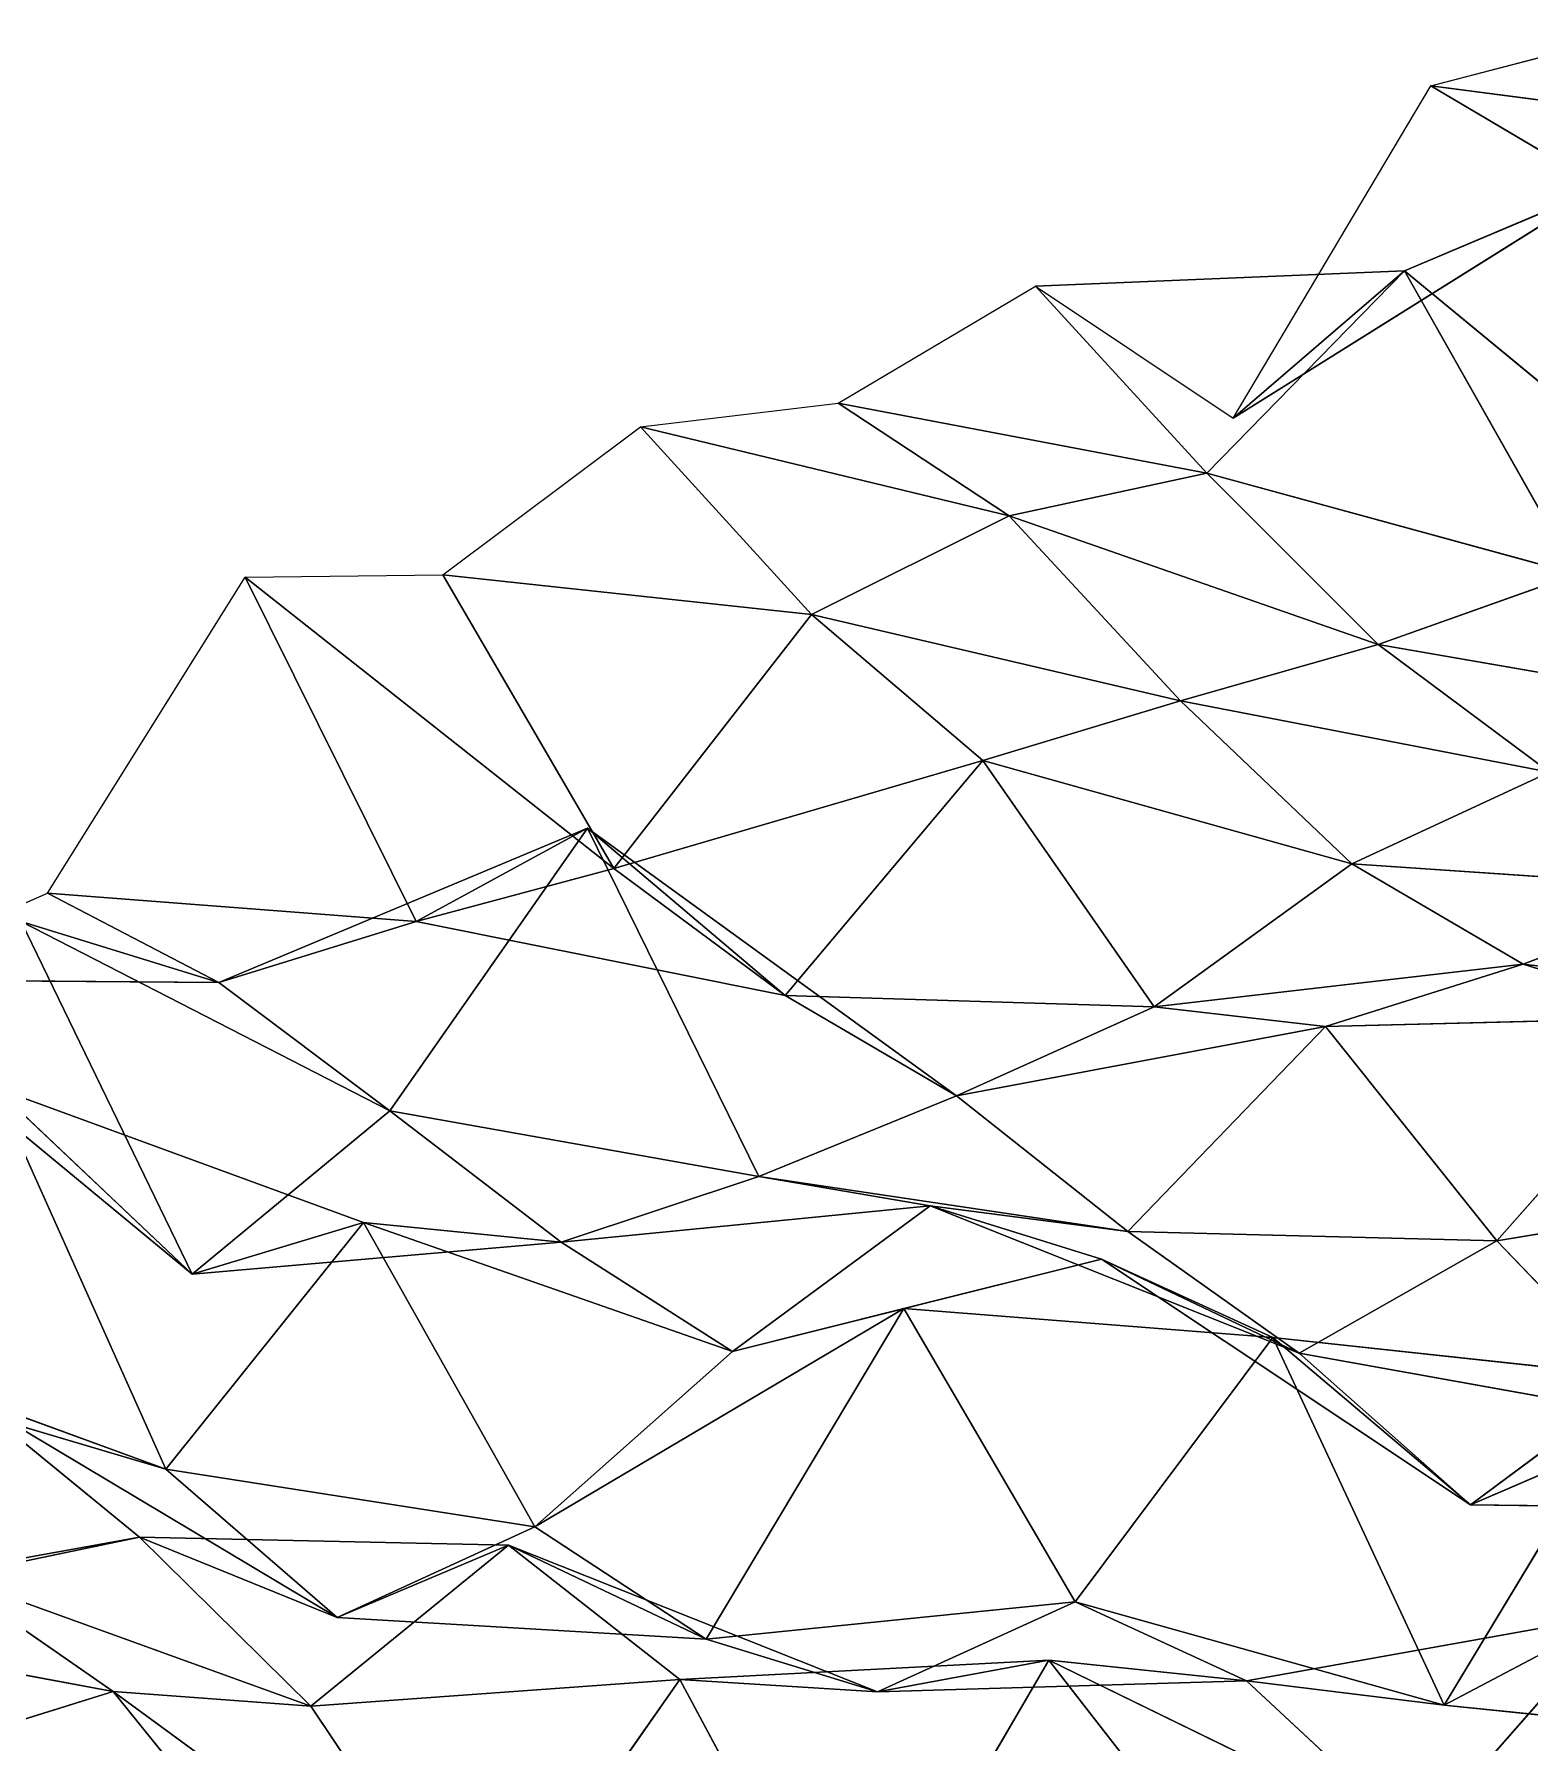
# Model space of a CAD drawing. Header units: metres. Extents: x -3703 to 431, y -1555 to 134.
# Drawn here: x -3113.5 to -3012, y -1324.7 to -1208.7 of the extents above; entities that cross this region are included whole.
import ezdxf

# ---------------------------------------------------------------- set-up
doc = ezdxf.new("R2010")
doc.units = ezdxf.units.M

msp = doc.modelspace()

# ---------------------------------------------------------------- linework, layer by layer
for p, q in [((-3018.6921, -1212.2109, -6373.6763), (-3005.2756, -1208.6997, -6346.966)), ((-3032.1084, -1234.7639, -6396.1284), (-3018.6921, -1212.2109, -6373.6763)), ((-2993.6482, -1215.488, -6385.7744), (-3018.6921, -1212.2109, -6373.6763)), ((-3018.6921, -1212.2109, -6373.6763), (-3007.0645, -1219.0966, -6412.463)), ((-3007.0645, -1219.0966, -6412.463), (-3018.6921, -1212.2109, -6373.6763)), ((-3018.6921, -1212.2109, -6373.6763), (-2993.6482, -1215.488, -6385.7744)), ((-3007.0645, -1219.0966, -6412.463), (-3032.1084, -1234.7639, -6396.1284)), ((-3032.1084, -1234.7639, -6396.1284), (-3007.0645, -1219.0966, -6412.463)), ((-3007.0645, -1219.0966, -6412.463), (-3020.481, -1224.7805, -6438.6875)), ((-3020.481, -1224.7805, -6438.6875), (-3007.0645, -1219.0966, -6412.463)), ((-3020.481, -1224.7805, -6438.6875), (-3045.525, -1225.8035, -6425.6274)), ((-3045.525, -1225.8035, -6425.6274), (-3020.481, -1224.7805, -6438.6875)), ((-3020.481, -1224.7805, -6438.6875), (-3033.8972, -1238.5046, -6463.1143)), ((-3033.8972, -1238.5046, -6463.1143), (-3020.481, -1224.7805, -6438.6875)), ((-3032.1084, -1234.7639, -6396.1284), (-3020.481, -1224.7805, -6438.6875)), ((-3020.481, -1224.7805, -6438.6875), (-3032.1084, -1234.7639, -6396.1284)), ((-2995.437, -1245.4406, -6446.899), (-3020.481, -1224.7805, -6438.6875)), ((-3020.481, -1224.7805, -6438.6875), (-3008.8533, -1245.3627, -6474.412)), ((-3008.8533, -1245.3627, -6474.412), (-3020.481, -1224.7805, -6438.6875)), ((-3020.481, -1224.7805, -6438.6875), (-2995.437, -1245.4406, -6446.899)), ((-3058.9412, -1233.7532, -6451.3457), (-3045.525, -1225.8035, -6425.6274)), ((-3045.525, -1225.8035, -6425.6274), (-3032.1084, -1234.7639, -6396.1284)), ((-3045.525, -1225.8035, -6425.6274), (-3033.8972, -1238.5046, -6463.1143)), ((-3033.8972, -1238.5046, -6463.1143), (-3045.525, -1225.8035, -6425.6274)), ((-3072.3577, -1235.3699, -6478.4795), (-3058.9412, -1233.7532, -6451.3457)), ((-3033.8972, -1238.5046, -6463.1143), (-3058.9412, -1233.7532, -6451.3457)), ((-3058.9412, -1233.7532, -6451.3457), (-3047.3137, -1241.3956, -6489.9634)), ((-3047.3137, -1241.3956, -6489.9634), (-3058.9412, -1233.7532, -6451.3457)), ((-3058.9412, -1233.7532, -6451.3457), (-3033.8972, -1238.5046, -6463.1143)), ((-3085.7742, -1245.4088, -6503.73), (-3072.3577, -1235.3699, -6478.4795)), ((-3047.3137, -1241.3956, -6489.9634), (-3072.3577, -1235.3699, -6478.4795)), ((-3072.3577, -1235.3699, -6478.4795), (-3060.7302, -1248.0968, -6515.9604)), ((-3060.7302, -1248.0968, -6515.9604), (-3072.3577, -1235.3699, -6478.4795)), ((-3072.3577, -1235.3699, -6478.4795), (-3047.3137, -1241.3956, -6489.9634)), ((-3033.8972, -1238.5046, -6463.1143), (-3047.3137, -1241.3956, -6489.9634)), ((-3047.3137, -1241.3956, -6489.9634), (-3033.8972, -1238.5046, -6463.1143)), ((-3008.8533, -1245.3627, -6474.412), (-3033.8972, -1238.5046, -6463.1143)), ((-3033.8972, -1238.5046, -6463.1143), (-3022.2698, -1250.1425, -6500.839)), ((-3022.2698, -1250.1425, -6500.839), (-3033.8972, -1238.5046, -6463.1143)), ((-3033.8972, -1238.5046, -6463.1143), (-3008.8533, -1245.3627, -6474.412)), ((-3047.3137, -1241.3956, -6489.9634), (-3060.7302, -1248.0968, -6515.9604)), ((-3060.7302, -1248.0968, -6515.9604), (-3047.3137, -1241.3956, -6489.9634)), ((-3022.2698, -1250.1425, -6500.839), (-3047.3137, -1241.3956, -6489.9634)), ((-3047.3137, -1241.3956, -6489.9634), (-3035.6863, -1253.9635, -6527.4795)), ((-3035.6863, -1253.9635, -6527.4795), (-3047.3137, -1241.3956, -6489.9634)), ((-3047.3137, -1241.3956, -6489.9634), (-3022.2698, -1250.1425, -6500.839)), ((-3112.607, -1267.0265, -6553.8867), (-3099.1904, -1245.5677, -6531.19)), ((-3099.1904, -1245.5677, -6531.19), (-3085.7742, -1245.4088, -6503.73)), ((-3074.1465, -1265.3567, -6539.596), (-3099.1904, -1245.5677, -6531.19)), ((-3099.1904, -1245.5677, -6531.19), (-3087.563, -1268.9462, -6566.289)), ((-3087.563, -1268.9462, -6566.289), (-3099.1904, -1245.5677, -6531.19)), ((-3099.1904, -1245.5677, -6531.19), (-3074.1465, -1265.3567, -6539.596)), ((-3060.7302, -1248.0968, -6515.9604), (-3085.7742, -1245.4088, -6503.73)), ((-3085.7742, -1245.4088, -6503.73), (-3074.1465, -1265.3567, -6539.596)), ((-3074.1465, -1265.3567, -6539.596), (-3085.7742, -1245.4088, -6503.73)), ((-3085.7742, -1245.4088, -6503.73), (-3060.7302, -1248.0968, -6515.9604)), ((-3008.8533, -1245.3627, -6474.412), (-3022.2698, -1250.1425, -6500.839)), ((-3022.2698, -1250.1425, -6500.839), (-3008.8533, -1245.3627, -6474.412)), ((-3060.7302, -1248.0968, -6515.9604), (-3074.1465, -1265.3567, -6539.596)), ((-3074.1465, -1265.3567, -6539.596), (-3060.7302, -1248.0968, -6515.9604)), ((-3035.6863, -1253.9635, -6527.4795), (-3060.7302, -1248.0968, -6515.9604)), ((-3060.7302, -1248.0968, -6515.9604), (-3049.1025, -1258.0248, -6554.067)), ((-3049.1025, -1258.0248, -6554.067), (-3060.7302, -1248.0968, -6515.9604)), ((-3060.7302, -1248.0968, -6515.9604), (-3035.6863, -1253.9635, -6527.4795)), ((-3022.2698, -1250.1425, -6500.839), (-3035.6863, -1253.9635, -6527.4795)), ((-3035.6863, -1253.9635, -6527.4795), (-3022.2698, -1250.1425, -6500.839)), ((-2997.2258, -1254.4974, -6512.6963), (-3022.2698, -1250.1425, -6500.839)), ((-3022.2698, -1250.1425, -6500.839), (-3010.6423, -1258.8182, -6539.225)), ((-3010.6423, -1258.8182, -6539.225), (-3022.2698, -1250.1425, -6500.839)), ((-3022.2698, -1250.1425, -6500.839), (-2997.2258, -1254.4974, -6512.6963)), ((-3035.6863, -1253.9635, -6527.4795), (-3049.1025, -1258.0248, -6554.067)), ((-3049.1025, -1258.0248, -6554.067), (-3035.6863, -1253.9635, -6527.4795)), ((-3010.6423, -1258.8182, -6539.225), (-3035.6863, -1253.9635, -6527.4795)), ((-3035.6863, -1253.9635, -6527.4795), (-3024.0586, -1265.0305, -6565.3315)), ((-3024.0586, -1265.0305, -6565.3315), (-3035.6863, -1253.9635, -6527.4795)), ((-3035.6863, -1253.9635, -6527.4795), (-3010.6423, -1258.8182, -6539.225)), ((-3049.1025, -1258.0248, -6554.067), (-3074.1465, -1265.3567, -6539.596)), ((-3074.1465, -1265.3567, -6539.596), (-3049.1025, -1258.0248, -6554.067)), ((-3049.1025, -1258.0248, -6554.067), (-3062.519, -1273.9746, -6577.9956)), ((-3062.519, -1273.9746, -6577.9956), (-3049.1025, -1258.0248, -6554.067)), ((-3024.0586, -1265.0305, -6565.3315), (-3049.1025, -1258.0248, -6554.067)), ((-3049.1025, -1258.0248, -6554.067), (-3037.475, -1274.7404, -6590.656)), ((-3037.475, -1274.7404, -6590.656), (-3049.1025, -1258.0248, -6554.067)), ((-3049.1025, -1258.0248, -6554.067), (-3024.0586, -1265.0305, -6565.3315)), ((-3010.6423, -1258.8182, -6539.225), (-3024.0586, -1265.0305, -6565.3315)), ((-3024.0586, -1265.0305, -6565.3315), (-3010.6423, -1258.8182, -6539.225)), ((-3075.9353, -1262.6141, -6608.0317), (-3100.9792, -1273.0896, -6592.8584)), ((-3100.9792, -1273.0896, -6592.8584), (-3075.9353, -1262.6141, -6608.0317)), ((-3075.9353, -1262.6141, -6608.0317), (-3089.3518, -1281.8087, -6631.2354)), ((-3089.3518, -1281.8087, -6631.2354), (-3075.9353, -1262.6141, -6608.0317)), ((-3087.563, -1268.9462, -6566.289), (-3075.9353, -1262.6141, -6608.0317)), ((-3075.9353, -1262.6141, -6608.0317), (-3087.563, -1268.9462, -6566.289)), ((-3062.519, -1273.9746, -6577.9956), (-3075.9353, -1262.6141, -6608.0317)), ((-3050.8914, -1280.7961, -6616.7974), (-3075.9353, -1262.6141, -6608.0317)), ((-3075.9353, -1262.6141, -6608.0317), (-3062.519, -1273.9746, -6577.9956)), ((-3075.9353, -1262.6141, -6608.0317), (-3064.3079, -1286.2651, -6643.07)), ((-3064.3079, -1286.2651, -6643.07), (-3075.9353, -1262.6141, -6608.0317)), ((-3075.9353, -1262.6141, -6608.0317), (-3050.8914, -1280.7961, -6616.7974)), ((-3074.1465, -1265.3567, -6539.596), (-3087.563, -1268.9462, -6566.289)), ((-3087.563, -1268.9462, -6566.289), (-3074.1465, -1265.3567, -6539.596)), ((-3074.1465, -1265.3567, -6539.596), (-3062.519, -1273.9746, -6577.9956)), ((-3062.519, -1273.9746, -6577.9956), (-3074.1465, -1265.3567, -6539.596)), ((-3024.0586, -1265.0305, -6565.3315), (-3037.475, -1274.7404, -6590.656)), ((-3037.475, -1274.7404, -6590.656), (-3024.0586, -1265.0305, -6565.3315)), ((-2999.0146, -1266.7389, -6577.781), (-3024.0586, -1265.0305, -6565.3315)), ((-3024.0586, -1265.0305, -6565.3315), (-3012.4312, -1271.8569, -6604.132)), ((-3012.4312, -1271.8569, -6604.132), (-3024.0586, -1265.0305, -6565.3315)), ((-3024.0586, -1265.0305, -6565.3315), (-2999.0146, -1266.7389, -6577.781)), ((-2999.0146, -1266.7389, -6577.781), (-3012.4312, -1271.8569, -6604.132)), ((-3012.4312, -1271.8569, -6604.132), (-2999.0146, -1266.7389, -6577.781)), ((-3126.0232, -1272.8989, -6580.07), (-3112.607, -1267.0265, -6553.8867)), ((-3087.563, -1268.9462, -6566.289), (-3112.607, -1267.0265, -6553.8867)), ((-3112.607, -1267.0265, -6553.8867), (-3100.9792, -1273.0896, -6592.8584)), ((-3100.9792, -1273.0896, -6592.8584), (-3112.607, -1267.0265, -6553.8867)), ((-3112.607, -1267.0265, -6553.8867), (-3087.563, -1268.9462, -6566.289)), ((-3100.9792, -1273.0896, -6592.8584), (-3114.3958, -1268.9453, -6621.2803)), ((-3089.3518, -1281.8087, -6631.2354), (-3114.3958, -1268.9453, -6621.2803)), ((-3114.3958, -1268.9453, -6621.2803), (-3100.9792, -1273.0896, -6592.8584)), ((-3114.3958, -1268.9453, -6621.2803), (-3102.7683, -1292.9078, -6656.2485)), ((-3102.7683, -1292.9078, -6656.2485), (-3114.3958, -1268.9453, -6621.2803)), ((-3114.3958, -1268.9453, -6621.2803), (-3089.3518, -1281.8087, -6631.2354)), ((-3087.563, -1268.9462, -6566.289), (-3100.9792, -1273.0896, -6592.8584)), ((-3100.9792, -1273.0896, -6592.8584), (-3087.563, -1268.9462, -6566.289)), ((-3062.519, -1273.9746, -6577.9956), (-3087.563, -1268.9462, -6566.289)), ((-3087.563, -1268.9462, -6566.289), (-3062.519, -1273.9746, -6577.9956)), ((-3102.7683, -1292.9078, -6656.2485), (-3127.8123, -1272.2192, -6648.0435)), ((-3127.8123, -1272.2192, -6648.0435), (-3102.7683, -1292.9078, -6656.2485)), ((-3012.4312, -1271.8569, -6604.132), (-3037.475, -1274.7404, -6590.656)), ((-3037.475, -1274.7404, -6590.656), (-3012.4312, -1271.8569, -6604.132)), ((-3012.4312, -1271.8569, -6604.132), (-3025.8474, -1276.0825, -6630.6826)), ((-3025.8474, -1276.0825, -6630.6826), (-3012.4312, -1271.8569, -6604.132)), ((-2987.3872, -1274.8237, -6616.2993), (-3012.4312, -1271.8569, -6604.132)), ((-3012.4312, -1271.8569, -6604.132), (-3000.8035, -1275.4424, -6643.6567)), ((-3000.8035, -1275.4424, -6643.6567), (-3012.4312, -1271.8569, -6604.132)), ((-3012.4312, -1271.8569, -6604.132), (-2987.3872, -1274.8237, -6616.2993)), ((-3100.9792, -1273.0896, -6592.8584), (-3126.0232, -1272.8989, -6580.07)), ((-3126.0232, -1272.8989, -6580.07), (-3100.9792, -1273.0896, -6592.8584)), ((-3100.9792, -1273.0896, -6592.8584), (-3089.3518, -1281.8087, -6631.2354)), ((-3089.3518, -1281.8087, -6631.2354), (-3100.9792, -1273.0896, -6592.8584)), ((-3037.475, -1274.7404, -6590.656), (-3062.519, -1273.9746, -6577.9956)), ((-3062.519, -1273.9746, -6577.9956), (-3050.8914, -1280.7961, -6616.7974)), ((-3050.8914, -1280.7961, -6616.7974), (-3062.519, -1273.9746, -6577.9956)), ((-3062.519, -1273.9746, -6577.9956), (-3037.475, -1274.7404, -6590.656)), ((-3037.475, -1274.7404, -6590.656), (-3050.8914, -1280.7961, -6616.7974)), ((-3050.8914, -1280.7961, -6616.7974), (-3037.475, -1274.7404, -6590.656)), ((-3037.475, -1274.7404, -6590.656), (-3025.8474, -1276.0825, -6630.6826)), ((-3025.8474, -1276.0825, -6630.6826), (-3037.475, -1274.7404, -6590.656)), ((-3025.8474, -1276.0825, -6630.6826), (-3050.8914, -1280.7961, -6616.7974)), ((-3050.8914, -1280.7961, -6616.7974), (-3025.8474, -1276.0825, -6630.6826)), ((-3025.8474, -1276.0825, -6630.6826), (-3039.264, -1289.9913, -6655.068)), ((-3039.264, -1289.9913, -6655.068), (-3025.8474, -1276.0825, -6630.6826)), ((-3000.8035, -1275.4424, -6643.6567), (-3025.8474, -1276.0825, -6630.6826)), ((-3025.8474, -1276.0825, -6630.6826), (-3000.8035, -1275.4424, -6643.6567)), ((-3025.8474, -1276.0825, -6630.6826), (-3014.22, -1290.6254, -6667.7573)), ((-3014.22, -1290.6254, -6667.7573), (-3025.8474, -1276.0825, -6630.6826)), ((-3000.8035, -1275.4424, -6643.6567), (-3014.22, -1290.6254, -6667.7573)), ((-3014.22, -1290.6254, -6667.7573), (-3000.8035, -1275.4424, -6643.6567)), ((-3102.7683, -1292.9078, -6656.2485), (-3116.1846, -1280.2167, -6686.582)), ((-3091.1406, -1289.3804, -6697.364), (-3116.1846, -1280.2167, -6686.582)), ((-3116.1846, -1280.2167, -6686.582), (-3102.7683, -1292.9078, -6656.2485)), ((-3116.1846, -1280.2167, -6686.582), (-3104.5571, -1306.1467, -6721.111)), ((-3104.5571, -1306.1467, -6721.111), (-3116.1846, -1280.2167, -6686.582)), ((-3116.1846, -1280.2167, -6686.582), (-3091.1406, -1289.3804, -6697.364)), ((-3050.8914, -1280.7961, -6616.7974), (-3064.3079, -1286.2651, -6643.07)), ((-3064.3079, -1286.2651, -6643.07), (-3050.8914, -1280.7961, -6616.7974)), ((-3050.8914, -1280.7961, -6616.7974), (-3039.264, -1289.9913, -6655.068)), ((-3039.264, -1289.9913, -6655.068), (-3050.8914, -1280.7961, -6616.7974)), ((-3089.3518, -1281.8087, -6631.2354), (-3102.7683, -1292.9078, -6656.2485)), ((-3102.7683, -1292.9078, -6656.2485), (-3089.3518, -1281.8087, -6631.2354)), ((-3064.3079, -1286.2651, -6643.07), (-3089.3518, -1281.8087, -6631.2354)), ((-3089.3518, -1281.8087, -6631.2354), (-3077.7244, -1290.7239, -6669.5684)), ((-3077.7244, -1290.7239, -6669.5684), (-3089.3518, -1281.8087, -6631.2354)), ((-3089.3518, -1281.8087, -6631.2354), (-3064.3079, -1286.2651, -6643.07)), ((-3064.3079, -1286.2651, -6643.07), (-3077.7244, -1290.7239, -6669.5684)), ((-3077.7244, -1290.7239, -6669.5684), (-3064.3079, -1286.2651, -6643.07)), ((-3039.264, -1289.9913, -6655.068), (-3064.3079, -1286.2651, -6643.07)), ((-3064.3079, -1286.2651, -6643.07), (-3052.6804, -1288.2562, -6682.951)), ((-3052.6804, -1288.2562, -6682.951), (-3064.3079, -1286.2651, -6643.07)), ((-3064.3079, -1286.2651, -6643.07), (-3039.264, -1289.9913, -6655.068)), ((-2989.176, -1286.5065, -6681.51), (-3014.22, -1290.6254, -6667.7573)), ((-3014.22, -1290.6254, -6667.7573), (-2989.176, -1286.5065, -6681.51)), ((-3052.6804, -1288.2562, -6682.951), (-3077.7244, -1290.7239, -6669.5684)), ((-3077.7244, -1290.7239, -6669.5684), (-3052.6804, -1288.2562, -6682.951)), ((-3052.6804, -1288.2562, -6682.951), (-3066.0967, -1298.1511, -6708.234)), ((-3066.0967, -1298.1511, -6708.234), (-3052.6804, -1288.2562, -6682.951)), ((-3039.264, -1289.9913, -6655.068), (-3052.6804, -1288.2562, -6682.951)), ((-3027.6365, -1298.2523, -6693.5474), (-3052.6804, -1288.2562, -6682.951)), ((-3052.6804, -1288.2562, -6682.951), (-3039.264, -1289.9913, -6655.068)), ((-3052.6804, -1288.2562, -6682.951), (-3041.0527, -1291.8774, -6722.4683)), ((-3041.0527, -1291.8774, -6722.4683), (-3052.6804, -1288.2562, -6682.951)), ((-3052.6804, -1288.2562, -6682.951), (-3027.6365, -1298.2523, -6693.5474)), ((-3091.1406, -1289.3804, -6697.364), (-3104.5571, -1306.1467, -6721.111)), ((-3104.5571, -1306.1467, -6721.111), (-3091.1406, -1289.3804, -6697.364)), ((-3102.7683, -1292.9078, -6656.2485), (-3091.1406, -1289.3804, -6697.364)), ((-3091.1406, -1289.3804, -6697.364), (-3102.7683, -1292.9078, -6656.2485)), ((-3077.7244, -1290.7239, -6669.5684), (-3091.1406, -1289.3804, -6697.364)), ((-3066.0967, -1298.1511, -6708.234), (-3091.1406, -1289.3804, -6697.364)), ((-3091.1406, -1289.3804, -6697.364), (-3077.7244, -1290.7239, -6669.5684)), ((-3091.1406, -1289.3804, -6697.364), (-3079.5132, -1310.0538, -6733.0684)), ((-3079.5132, -1310.0538, -6733.0684), (-3091.1406, -1289.3804, -6697.364)), ((-3091.1406, -1289.3804, -6697.364), (-3066.0967, -1298.1511, -6708.234)), ((-3014.22, -1290.6254, -6667.7573), (-3039.264, -1289.9913, -6655.068)), ((-3039.264, -1289.9913, -6655.068), (-3027.6365, -1298.2523, -6693.5474)), ((-3027.6365, -1298.2523, -6693.5474), (-3039.264, -1289.9913, -6655.068)), ((-3039.264, -1289.9913, -6655.068), (-3014.22, -1290.6254, -6667.7573)), ((-3077.7244, -1290.7239, -6669.5684), (-3102.7683, -1292.9078, -6656.2485)), ((-3102.7683, -1292.9078, -6656.2485), (-3077.7244, -1290.7239, -6669.5684)), ((-3077.7244, -1290.7239, -6669.5684), (-3066.0967, -1298.1511, -6708.234)), ((-3066.0967, -1298.1511, -6708.234), (-3077.7244, -1290.7239, -6669.5684)), ((-3014.22, -1290.6254, -6667.7573), (-3027.6365, -1298.2523, -6693.5474)), ((-3027.6365, -1298.2523, -6693.5474), (-3014.22, -1290.6254, -6667.7573)), ((-3014.22, -1290.6254, -6667.7573), (-3002.5925, -1302.7717, -6705.3677)), ((-3002.5925, -1302.7717, -6705.3677), (-3014.22, -1290.6254, -6667.7573)), ((-3041.0527, -1291.8774, -6722.4683), (-3066.0967, -1298.1511, -6708.234)), ((-3066.0967, -1298.1511, -6708.234), (-3041.0527, -1291.8774, -6722.4683)), ((-3041.0527, -1291.8774, -6722.4683), (-3054.4692, -1295.2361, -6749.213)), ((-3054.4692, -1295.2361, -6749.213), (-3041.0527, -1291.8774, -6722.4683)), ((-3027.6365, -1298.2523, -6693.5474), (-3041.0527, -1291.8774, -6722.4683)), ((-3016.0088, -1308.5688, -6731.567), (-3041.0527, -1291.8774, -6722.4683)), ((-3041.0527, -1291.8774, -6722.4683), (-3027.6365, -1298.2523, -6693.5474)), ((-3041.0527, -1291.8774, -6722.4683), (-3029.4253, -1297.1941, -6761.6064)), ((-3029.4253, -1297.1941, -6761.6064), (-3041.0527, -1291.8774, -6722.4683)), ((-3041.0527, -1291.8774, -6722.4683), (-3016.0088, -1308.5688, -6731.567)), ((-3054.4692, -1295.2361, -6749.213), (-3079.5132, -1310.0538, -6733.0684)), ((-3079.5132, -1310.0538, -6733.0684), (-3054.4692, -1295.2361, -6749.213)), ((-3054.4692, -1295.2361, -6749.213), (-3067.8855, -1317.679, -6771.69)), ((-3067.8855, -1317.679, -6771.69), (-3054.4692, -1295.2361, -6749.213)), ((-3066.0967, -1298.1511, -6708.234), (-3054.4692, -1295.2361, -6749.213)), ((-3054.4692, -1295.2361, -6749.213), (-3066.0967, -1298.1511, -6708.234)), ((-3029.4253, -1297.1941, -6761.6064), (-3054.4692, -1295.2361, -6749.213)), ((-3054.4692, -1295.2361, -6749.213), (-3042.8416, -1315.1461, -6785.0874)), ((-3042.8416, -1315.1461, -6785.0874), (-3054.4692, -1295.2361, -6749.213)), ((-3054.4692, -1295.2361, -6749.213), (-3029.4253, -1297.1941, -6761.6064)), ((-3066.0967, -1298.1511, -6708.234), (-3079.5132, -1310.0538, -6733.0684)), ((-3079.5132, -1310.0538, -6733.0684), (-3066.0967, -1298.1511, -6708.234)), ((-3029.4253, -1297.1941, -6761.6064), (-3042.8416, -1315.1461, -6785.0874)), ((-3042.8416, -1315.1461, -6785.0874), (-3029.4253, -1297.1941, -6761.6064)), ((-3016.0088, -1308.5688, -6731.567), (-3029.4253, -1297.1941, -6761.6064)), ((-3004.381, -1299.9126, -6773.8296), (-3029.4253, -1297.1941, -6761.6064)), ((-3029.4253, -1297.1941, -6761.6064), (-3016.0088, -1308.5688, -6731.567)), ((-3029.4253, -1297.1941, -6761.6064), (-3017.7976, -1322.1741, -6796.347)), ((-3017.7976, -1322.1741, -6796.347), (-3029.4253, -1297.1941, -6761.6064)), ((-3029.4253, -1297.1941, -6761.6064), (-3004.381, -1299.9126, -6773.8296)), ((-3002.5925, -1302.7717, -6705.3677), (-3027.6365, -1298.2523, -6693.5474)), ((-3027.6365, -1298.2523, -6693.5474), (-3016.0088, -1308.5688, -6731.567)), ((-3016.0088, -1308.5688, -6731.567), (-3027.6365, -1298.2523, -6693.5474)), ((-3027.6365, -1298.2523, -6693.5474), (-3002.5925, -1302.7717, -6705.3677)), ((-3104.5571, -1306.1467, -6721.111), (-3129.601, -1298.72, -6709.94)), ((-3129.601, -1298.72, -6709.94), (-3104.5571, -1306.1467, -6721.111)), ((-3004.381, -1299.9126, -6773.8296), (-3017.7976, -1322.1741, -6796.347)), ((-3017.7976, -1322.1741, -6796.347), (-3004.381, -1299.9126, -6773.8296)), ((-3016.0088, -1308.5688, -6731.567), (-3004.381, -1299.9126, -6773.8296)), ((-3004.381, -1299.9126, -6773.8296), (-3016.0088, -1308.5688, -6731.567)), ((-3104.5571, -1306.1467, -6721.111), (-3117.9734, -1301.2395, -6749.7036)), ((-3092.9294, -1316.2181, -6759.185), (-3117.9734, -1301.2395, -6749.7036)), ((-3117.9734, -1301.2395, -6749.7036), (-3104.5571, -1306.1467, -6721.111)), ((-3117.9734, -1301.2395, -6749.7036), (-3106.346, -1310.7634, -6787.9004)), ((-3106.346, -1310.7634, -6787.9004), (-3117.9734, -1301.2395, -6749.7036)), ((-3117.9734, -1301.2395, -6749.7036), (-3092.9294, -1316.2181, -6759.185)), ((-3002.5925, -1302.7717, -6705.3677), (-3016.0088, -1308.5688, -6731.567)), ((-3016.0088, -1308.5688, -6731.567), (-3002.5925, -1302.7717, -6705.3677)), ((-3079.5132, -1310.0538, -6733.0684), (-3104.5571, -1306.1467, -6721.111)), ((-3104.5571, -1306.1467, -6721.111), (-3092.9294, -1316.2181, -6759.185)), ((-3092.9294, -1316.2181, -6759.185), (-3104.5571, -1306.1467, -6721.111)), ((-3104.5571, -1306.1467, -6721.111), (-3079.5132, -1310.0538, -6733.0684)), ((-2990.9646, -1308.8557, -6744.334), (-3016.0088, -1308.5688, -6731.567)), ((-3016.0088, -1308.5688, -6731.567), (-2990.9646, -1308.8557, -6744.334)), ((-3106.346, -1310.7634, -6787.9004), (-3131.39, -1315.9922, -6773.9)), ((-3131.39, -1315.9922, -6773.9), (-3106.346, -1310.7634, -6787.9004)), ((-3106.346, -1310.7634, -6787.9004), (-3119.7625, -1313.1776, -6814.856)), ((-3119.7625, -1313.1776, -6814.856), (-3106.346, -1310.7634, -6787.9004)), ((-3092.9294, -1316.2181, -6759.185), (-3106.346, -1310.7634, -6787.9004)), ((-3081.302, -1311.2944, -6800.613), (-3106.346, -1310.7634, -6787.9004)), ((-3106.346, -1310.7634, -6787.9004), (-3092.9294, -1316.2181, -6759.185)), ((-3106.346, -1310.7634, -6787.9004), (-3094.7185, -1322.2354, -6825.6616)), ((-3094.7185, -1322.2354, -6825.6616), (-3106.346, -1310.7634, -6787.9004)), ((-3106.346, -1310.7634, -6787.9004), (-3081.302, -1311.2944, -6800.613)), ((-3079.5132, -1310.0538, -6733.0684), (-3092.9294, -1316.2181, -6759.185)), ((-3092.9294, -1316.2181, -6759.185), (-3079.5132, -1310.0538, -6733.0684)), ((-3079.5132, -1310.0538, -6733.0684), (-3067.8855, -1317.679, -6771.69)), ((-3067.8855, -1317.679, -6771.69), (-3079.5132, -1310.0538, -6733.0684)), ((-3081.302, -1311.2944, -6800.613), (-3094.7185, -1322.2354, -6825.6616)), ((-3094.7185, -1322.2354, -6825.6616), (-3081.302, -1311.2944, -6800.613)), ((-3092.9294, -1316.2181, -6759.185), (-3081.302, -1311.2944, -6800.613)), ((-3081.302, -1311.2944, -6800.613), (-3092.9294, -1316.2181, -6759.185)), ((-3067.8855, -1317.679, -6771.69), (-3081.302, -1311.2944, -6800.613)), ((-3056.258, -1321.2556, -6811.217), (-3081.302, -1311.2944, -6800.613)), ((-3081.302, -1311.2944, -6800.613), (-3067.8855, -1317.679, -6771.69)), ((-3081.302, -1311.2944, -6800.613), (-3069.6746, -1320.4216, -6838.8984)), ((-3069.6746, -1320.4216, -6838.8984), (-3081.302, -1311.2944, -6800.613)), ((-3081.302, -1311.2944, -6800.613), (-3056.258, -1321.2556, -6811.217)), ((-3094.7185, -1322.2354, -6825.6616), (-3119.7625, -1313.1776, -6814.856)), ((-3119.7625, -1313.1776, -6814.856), (-3108.1348, -1321.2295, -6853.3823)), ((-3108.1348, -1321.2295, -6853.3823), (-3119.7625, -1313.1776, -6814.856)), ((-3119.7625, -1313.1776, -6814.856), (-3094.7185, -1322.2354, -6825.6616)), ((-3042.8416, -1315.1461, -6785.0874), (-3067.8855, -1317.679, -6771.69)), ((-3067.8855, -1317.679, -6771.69), (-3042.8416, -1315.1461, -6785.0874)), ((-3042.8416, -1315.1461, -6785.0874), (-3056.258, -1321.2556, -6811.217)), ((-3056.258, -1321.2556, -6811.217), (-3042.8416, -1315.1461, -6785.0874)), ((-3017.7976, -1322.1741, -6796.347), (-3042.8416, -1315.1461, -6785.0874)), ((-3042.8416, -1315.1461, -6785.0874), (-3031.214, -1320.5059, -6824.2153)), ((-3031.214, -1320.5059, -6824.2153), (-3042.8416, -1315.1461, -6785.0874)), ((-3042.8416, -1315.1461, -6785.0874), (-3017.7976, -1322.1741, -6796.347)), ((-3108.1348, -1321.2295, -6853.3823), (-3133.1787, -1316.5931, -6841.588)), ((-3133.1787, -1316.5931, -6841.588), (-3108.1348, -1321.2295, -6853.3823)), ((-3067.8855, -1317.679, -6771.69), (-3092.9294, -1316.2181, -6759.185)), ((-3092.9294, -1316.2181, -6759.185), (-3067.8855, -1317.679, -6771.69)), ((-3006.17, -1316.0248, -6838.049), (-3031.214, -1320.5059, -6824.2153)), ((-3031.214, -1320.5059, -6824.2153), (-3006.17, -1316.0248, -6838.049)), ((-3006.17, -1316.0248, -6838.049), (-3019.5864, -1331.3212, -6862.1235)), ((-3019.5864, -1331.3212, -6862.1235), (-3006.17, -1316.0248, -6838.049)), ((-3017.7976, -1322.1741, -6796.347), (-3006.17, -1316.0248, -6838.049)), ((-3006.17, -1316.0248, -6838.049), (-3017.7976, -1322.1741, -6796.347)), ((-3067.8855, -1317.679, -6771.69), (-3056.258, -1321.2556, -6811.217)), ((-3056.258, -1321.2556, -6811.217), (-3067.8855, -1317.679, -6771.69)), ((-3044.6306, -1319.1177, -6852.021), (-3069.6746, -1320.4216, -6838.8984)), ((-3069.6746, -1320.4216, -6838.8984), (-3044.6306, -1319.1177, -6852.021)), ((-3044.6306, -1319.1177, -6852.021), (-3058.0466, -1342.1315, -6874.371)), ((-3058.0466, -1342.1315, -6874.371), (-3044.6306, -1319.1177, -6852.021)), ((-3056.258, -1321.2556, -6811.217), (-3044.6306, -1319.1177, -6852.021)), ((-3044.6306, -1319.1177, -6852.021), (-3056.258, -1321.2556, -6811.217)), ((-3031.214, -1320.5059, -6824.2153), (-3044.6306, -1319.1177, -6852.021)), ((-3019.5864, -1331.3212, -6862.1235), (-3044.6306, -1319.1177, -6852.021)), ((-3044.6306, -1319.1177, -6852.021), (-3031.214, -1320.5059, -6824.2153)), ((-3044.6306, -1319.1177, -6852.021), (-3033.0027, -1334.0641, -6889.0063)), ((-3033.0027, -1334.0641, -6889.0063), (-3044.6306, -1319.1177, -6852.021)), ((-3044.6306, -1319.1177, -6852.021), (-3019.5864, -1331.3212, -6862.1235)), ((-3108.1348, -1321.2295, -6853.3823), (-3121.5513, -1325.4258, -6879.9395)), ((-3121.5513, -1325.4258, -6879.9395), (-3108.1348, -1321.2295, -6853.3823)), ((-3094.7185, -1322.2354, -6825.6616), (-3108.1348, -1321.2295, -6853.3823)), ((-3083.0908, -1339.58, -6862.1104), (-3108.1348, -1321.2295, -6853.3823)), ((-3108.1348, -1321.2295, -6853.3823), (-3094.7185, -1322.2354, -6825.6616)), ((-3108.1348, -1321.2295, -6853.3823), (-3096.5073, -1335.6449, -6890.4854)), ((-3096.5073, -1335.6449, -6890.4854), (-3108.1348, -1321.2295, -6853.3823)), ((-3108.1348, -1321.2295, -6853.3823), (-3083.0908, -1339.58, -6862.1104)), ((-3069.6746, -1320.4216, -6838.8984), (-3094.7185, -1322.2354, -6825.6616)), ((-3094.7185, -1322.2354, -6825.6616), (-3069.6746, -1320.4216, -6838.8984)), ((-3069.6746, -1320.4216, -6838.8984), (-3083.0908, -1339.58, -6862.1104)), ((-3083.0908, -1339.58, -6862.1104), (-3069.6746, -1320.4216, -6838.8984)), ((-3056.258, -1321.2556, -6811.217), (-3069.6746, -1320.4216, -6838.8984)), ((-3069.6746, -1320.4216, -6838.8984), (-3056.258, -1321.2556, -6811.217)), ((-3069.6746, -1320.4216, -6838.8984), (-3058.0466, -1342.1315, -6874.371)), ((-3058.0466, -1342.1315, -6874.371), (-3069.6746, -1320.4216, -6838.8984)), ((-3031.214, -1320.5059, -6824.2153), (-3056.258, -1321.2556, -6811.217)), ((-3056.258, -1321.2556, -6811.217), (-3031.214, -1320.5059, -6824.2153)), ((-3017.7976, -1322.1741, -6796.347), (-3031.214, -1320.5059, -6824.2153)), ((-3031.214, -1320.5059, -6824.2153), (-3017.7976, -1322.1741, -6796.347)), ((-3031.214, -1320.5059, -6824.2153), (-3019.5864, -1331.3212, -6862.1235)), ((-3019.5864, -1331.3212, -6862.1235), (-3031.214, -1320.5059, -6824.2153)), ((-3094.7185, -1322.2354, -6825.6616), (-3083.0908, -1339.58, -6862.1104)), ((-3083.0908, -1339.58, -6862.1104), (-3094.7185, -1322.2354, -6825.6616)), ((-2992.7534, -1324.7031, -6808.613), (-3017.7976, -1322.1741, -6796.347)), ((-3017.7976, -1322.1741, -6796.347), (-2992.7534, -1324.7031, -6808.613))]:
    msp.add_line(p, q)
for points in [[(-3005.2756, -1208.6997, -6346.966), (-2993.6482, -1215.488, -6385.7744), (-3018.6921, -1212.2109, -6373.6763), (-3018.6921, -1212.2108, -6373.6763)], [(-3018.6921, -1212.2109, -6373.6763), (-3007.0645, -1219.0966, -6412.463), (-3032.1084, -1234.7639, -6396.1284), (-3032.1084, -1234.7638, -6396.1284)], [(-3007.0645, -1219.0966, -6412.463), (-3018.6921, -1212.2109, -6373.6763), (-2993.6482, -1215.488, -6385.7744), (-2993.6482, -1215.4879, -6385.7744)], [(-3020.481, -1224.7805, -6438.6875), (-3032.1084, -1234.7639, -6396.1284), (-3007.0645, -1219.0966, -6412.463), (-3007.0645, -1219.0964, -6412.463)], [(-3007.0645, -1219.0966, -6412.463), (-2995.437, -1245.4406, -6446.899), (-3020.481, -1224.7805, -6438.6875), (-3020.481, -1224.7804, -6438.6875)], [(-3033.8972, -1238.5046, -6463.1143), (-3045.525, -1225.8035, -6425.6274), (-3020.481, -1224.7805, -6438.6875), (-3020.481, -1224.7804, -6438.6875)], [(-3032.1084, -1234.7639, -6396.1284), (-3020.481, -1224.7805, -6438.6875), (-3045.525, -1225.8035, -6425.6274), (-3045.525, -1225.8033, -6425.6274)], [(-3020.481, -1224.7805, -6438.6875), (-3008.8533, -1245.3627, -6474.412), (-3033.8972, -1238.5046, -6463.1143), (-3033.8972, -1238.5045, -6463.1143)], [(-3008.8533, -1245.3627, -6474.412), (-3020.481, -1224.7805, -6438.6875), (-2995.437, -1245.4406, -6446.899), (-2995.437, -1245.4404, -6446.899)], [(-3045.525, -1225.8035, -6425.6274), (-3033.8972, -1238.5046, -6463.1143), (-3058.9412, -1233.7532, -6451.3457), (-3058.9412, -1233.753, -6451.3457)], [(-3058.9412, -1233.7532, -6451.3457), (-3047.3137, -1241.3956, -6489.9634), (-3072.3577, -1235.3699, -6478.4795), (-3072.3577, -1235.3698, -6478.4795)], [(-3047.3137, -1241.3956, -6489.9634), (-3058.9412, -1233.7532, -6451.3457), (-3033.8972, -1238.5046, -6463.1143), (-3033.8972, -1238.5045, -6463.1143)], [(-3072.3577, -1235.3699, -6478.4795), (-3060.7302, -1248.0968, -6515.9604), (-3085.7742, -1245.4088, -6503.73), (-3085.7742, -1245.4087, -6503.73)], [(-3060.7302, -1248.0968, -6515.9604), (-3072.3577, -1235.3699, -6478.4795), (-3047.3137, -1241.3956, -6489.9634), (-3047.3137, -1241.3955, -6489.9634)], [(-3033.8972, -1238.5046, -6463.1143), (-3022.2698, -1250.1425, -6500.839), (-3047.3137, -1241.3956, -6489.9634), (-3047.3137, -1241.3955, -6489.9634)], [(-3022.2698, -1250.1425, -6500.839), (-3033.8972, -1238.5046, -6463.1143), (-3008.8533, -1245.3627, -6474.412), (-3008.8533, -1245.3625, -6474.412)], [(-3047.3137, -1241.3956, -6489.9634), (-3035.6863, -1253.9635, -6527.4795), (-3060.7302, -1248.0968, -6515.9604), (-3060.7302, -1248.0967, -6515.9604)], [(-3035.6863, -1253.9635, -6527.4795), (-3047.3137, -1241.3956, -6489.9634), (-3022.2698, -1250.1425, -6500.839), (-3022.2698, -1250.1423, -6500.839)], [(-3099.1904, -1245.5677, -6531.19), (-3087.563, -1268.9462, -6566.289), (-3112.607, -1267.0265, -6553.8867), (-3112.607, -1267.0264, -6553.8867)], [(-3085.7742, -1245.4088, -6503.73), (-3074.1465, -1265.3567, -6539.596), (-3099.1904, -1245.5677, -6531.19), (-3099.1904, -1245.5676, -6531.19)], [(-3087.563, -1268.9462, -6566.289), (-3099.1904, -1245.5677, -6531.19), (-3074.1465, -1265.3567, -6539.596), (-3074.1465, -1265.3566, -6539.596)], [(-3074.1465, -1265.3567, -6539.596), (-3085.7742, -1245.4088, -6503.73), (-3060.7302, -1248.0968, -6515.9604), (-3060.7302, -1248.0967, -6515.9604)], [(-3008.8533, -1245.3627, -6474.412), (-2997.2258, -1254.4974, -6512.6963), (-3022.2698, -1250.1425, -6500.839), (-3022.2698, -1250.1423, -6500.839)], [(-3060.7302, -1248.0968, -6515.9604), (-3049.1025, -1258.0248, -6554.067), (-3074.1465, -1265.3567, -6539.596), (-3074.1465, -1265.3566, -6539.596)], [(-3049.1025, -1258.0248, -6554.067), (-3060.7302, -1248.0968, -6515.9604), (-3035.6863, -1253.9635, -6527.4795), (-3035.6863, -1253.9634, -6527.4795)], [(-3022.2698, -1250.1425, -6500.839), (-3010.6423, -1258.8182, -6539.225), (-3035.6863, -1253.9635, -6527.4795), (-3035.6863, -1253.9634, -6527.4795)], [(-3010.6423, -1258.8182, -6539.225), (-3022.2698, -1250.1425, -6500.839), (-2997.2258, -1254.4974, -6512.6963), (-2997.2258, -1254.4973, -6512.6963)], [(-3035.6863, -1253.9635, -6527.4795), (-3024.0586, -1265.0305, -6565.3315), (-3049.1025, -1258.0248, -6554.067), (-3049.1025, -1258.0247, -6554.067)], [(-3024.0586, -1265.0305, -6565.3315), (-3035.6863, -1253.9635, -6527.4795), (-3010.6423, -1258.8182, -6539.225), (-3010.6423, -1258.8181, -6539.225)], [(-3062.519, -1273.9746, -6577.9956), (-3074.1465, -1265.3567, -6539.596), (-3049.1025, -1258.0248, -6554.067), (-3049.1025, -1258.0247, -6554.067)], [(-3049.1025, -1258.0248, -6554.067), (-3037.475, -1274.7404, -6590.656), (-3062.519, -1273.9746, -6577.9956), (-3062.519, -1273.9745, -6577.9956)], [(-3037.475, -1274.7404, -6590.656), (-3049.1025, -1258.0248, -6554.067), (-3024.0586, -1265.0305, -6565.3315), (-3024.0586, -1265.0304, -6565.3315)], [(-3010.6423, -1258.8182, -6539.225), (-2999.0146, -1266.7389, -6577.781), (-3024.0586, -1265.0305, -6565.3315), (-3024.0586, -1265.0304, -6565.3315)], [(-3089.3518, -1281.8087, -6631.2354), (-3100.9792, -1273.0896, -6592.8584), (-3075.9353, -1262.6141, -6608.0317), (-3075.9353, -1262.614, -6608.0317)], [(-3087.563, -1268.9462, -6566.289), (-3075.9353, -1262.6141, -6608.0317), (-3100.9792, -1273.0896, -6592.8584), (-3100.9792, -1273.0895, -6592.8584)], [(-3075.9353, -1262.6141, -6608.0317), (-3064.3079, -1286.2651, -6643.07), (-3089.3518, -1281.8087, -6631.2354), (-3089.3518, -1281.8086, -6631.2354)], [(-3075.9353, -1262.6141, -6608.0317), (-3087.563, -1268.9462, -6566.289), (-3062.519, -1273.9746, -6577.9956), (-3062.519, -1273.9745, -6577.9956)], [(-3062.519, -1273.9746, -6577.9956), (-3050.8914, -1280.7961, -6616.7974), (-3075.9353, -1262.6141, -6608.0317), (-3075.9353, -1262.614, -6608.0317)], [(-3064.3079, -1286.2651, -6643.07), (-3075.9353, -1262.6141, -6608.0317), (-3050.8914, -1280.7961, -6616.7974), (-3050.8914, -1280.796, -6616.7974)], [(-3074.1465, -1265.3567, -6539.596), (-3062.519, -1273.9746, -6577.9956), (-3087.563, -1268.9462, -6566.289), (-3087.563, -1268.946, -6566.289)], [(-3024.0586, -1265.0305, -6565.3315), (-3012.4312, -1271.8569, -6604.132), (-3037.475, -1274.7404, -6590.656), (-3037.475, -1274.7402, -6590.656)], [(-3012.4312, -1271.8569, -6604.132), (-3024.0586, -1265.0305, -6565.3315), (-2999.0146, -1266.7389, -6577.781), (-2999.0146, -1266.7388, -6577.781)], [(-2999.0146, -1266.7389, -6577.781), (-2987.3872, -1274.8237, -6616.2993), (-3012.4312, -1271.8569, -6604.132), (-3012.4312, -1271.8568, -6604.132)], [(-3112.607, -1267.0265, -6553.8867), (-3100.9792, -1273.0896, -6592.8584), (-3126.0232, -1272.8989, -6580.07), (-3126.0232, -1272.8988, -6580.07)], [(-3100.9792, -1273.0896, -6592.8584), (-3112.607, -1267.0265, -6553.8867), (-3087.563, -1268.9462, -6566.289), (-3087.563, -1268.946, -6566.289)], [(-3114.3958, -1268.9453, -6621.2803), (-3102.7683, -1292.9078, -6656.2485), (-3127.8123, -1272.2192, -6648.0435), (-3127.8123, -1272.2191, -6648.0435)], [(-3114.3958, -1268.9453, -6621.2803), (-3126.0232, -1272.8989, -6580.07), (-3100.9792, -1273.0896, -6592.8584), (-3100.9792, -1273.0895, -6592.8584)], [(-3100.9792, -1273.0896, -6592.8584), (-3089.3518, -1281.8087, -6631.2354), (-3114.3958, -1268.9453, -6621.2803), (-3114.3958, -1268.9452, -6621.2803)], [(-3102.7683, -1292.9078, -6656.2485), (-3114.3958, -1268.9453, -6621.2803), (-3089.3518, -1281.8087, -6631.2354), (-3089.3518, -1281.8086, -6631.2354)], [(-3116.1846, -1280.2167, -6686.582), (-3127.8123, -1272.2192, -6648.0435), (-3102.7683, -1292.9078, -6656.2485), (-3102.7683, -1292.9077, -6656.2485)], [(-3025.8474, -1276.0825, -6630.6826), (-3037.475, -1274.7404, -6590.656), (-3012.4312, -1271.8569, -6604.132), (-3012.4312, -1271.8568, -6604.132)], [(-3012.4312, -1271.8569, -6604.132), (-3000.8035, -1275.4424, -6643.6567), (-3025.8474, -1276.0825, -6630.6826), (-3025.8474, -1276.0824, -6630.6826)], [(-3000.8035, -1275.4424, -6643.6567), (-3012.4312, -1271.8569, -6604.132), (-2987.3872, -1274.8237, -6616.2993), (-2987.3872, -1274.8236, -6616.2993)], [(-3050.8914, -1280.7961, -6616.7974), (-3062.519, -1273.9746, -6577.9956), (-3037.475, -1274.7404, -6590.656), (-3037.475, -1274.7402, -6590.656)], [(-3037.475, -1274.7404, -6590.656), (-3025.8474, -1276.0825, -6630.6826), (-3050.8914, -1280.7961, -6616.7974), (-3050.8914, -1280.796, -6616.7974)], [(-3039.264, -1289.9913, -6655.068), (-3050.8914, -1280.7961, -6616.7974), (-3025.8474, -1276.0825, -6630.6826), (-3025.8474, -1276.0824, -6630.6826)], [(-3025.8474, -1276.0825, -6630.6826), (-3014.22, -1290.6254, -6667.7573), (-3039.264, -1289.9913, -6655.068), (-3039.264, -1289.9912, -6655.068)], [(-3014.22, -1290.6254, -6667.7573), (-3025.8474, -1276.0825, -6630.6826), (-3000.8035, -1275.4424, -6643.6567), (-3000.8035, -1275.4423, -6643.6567)], [(-3000.8035, -1275.4424, -6643.6567), (-2989.176, -1286.5065, -6681.51), (-3014.22, -1290.6254, -6667.7573), (-3014.22, -1290.6252, -6667.7573)], [(-3116.1846, -1280.2167, -6686.582), (-3104.5571, -1306.1467, -6721.111), (-3129.601, -1298.72, -6709.94), (-3129.601, -1298.7198, -6709.94)], [(-3102.7683, -1292.9078, -6656.2485), (-3091.1406, -1289.3804, -6697.364), (-3116.1846, -1280.2167, -6686.582), (-3116.1846, -1280.2166, -6686.582)], [(-3104.5571, -1306.1467, -6721.111), (-3116.1846, -1280.2167, -6686.582), (-3091.1406, -1289.3804, -6697.364), (-3091.1406, -1289.3802, -6697.364)], [(-3050.8914, -1280.7961, -6616.7974), (-3039.264, -1289.9913, -6655.068), (-3064.3079, -1286.2651, -6643.07), (-3064.3079, -1286.265, -6643.07)], [(-3089.3518, -1281.8087, -6631.2354), (-3077.7244, -1290.7239, -6669.5684), (-3102.7683, -1292.9078, -6656.2485), (-3102.7683, -1292.9077, -6656.2485)], [(-3077.7244, -1290.7239, -6669.5684), (-3089.3518, -1281.8087, -6631.2354), (-3064.3079, -1286.2651, -6643.07), (-3064.3079, -1286.265, -6643.07)], [(-3064.3079, -1286.2651, -6643.07), (-3052.6804, -1288.2562, -6682.951), (-3077.7244, -1290.7239, -6669.5684), (-3077.7244, -1290.7238, -6669.5684)], [(-3052.6804, -1288.2562, -6682.951), (-3064.3079, -1286.2651, -6643.07), (-3039.264, -1289.9913, -6655.068), (-3039.264, -1289.9912, -6655.068)], [(-3002.5925, -1302.7717, -6705.3677), (-3014.22, -1290.6254, -6667.7573), (-2989.176, -1286.5065, -6681.51), (-2989.176, -1286.5063, -6681.51)], [(-3066.0967, -1298.1511, -6708.234), (-3077.7244, -1290.7239, -6669.5684), (-3052.6804, -1288.2562, -6682.951), (-3052.6804, -1288.2561, -6682.951)], [(-3052.6804, -1288.2562, -6682.951), (-3041.0527, -1291.8774, -6722.4683), (-3066.0967, -1298.1511, -6708.234), (-3066.0967, -1298.151, -6708.234)], [(-3039.264, -1289.9913, -6655.068), (-3027.6365, -1298.2523, -6693.5474), (-3052.6804, -1288.2562, -6682.951), (-3052.6804, -1288.2561, -6682.951)], [(-3041.0527, -1291.8774, -6722.4683), (-3052.6804, -1288.2562, -6682.951), (-3027.6365, -1298.2523, -6693.5474), (-3027.6365, -1298.2522, -6693.5474)], [(-3091.1406, -1289.3804, -6697.364), (-3079.5132, -1310.0538, -6733.0684), (-3104.5571, -1306.1467, -6721.111), (-3104.5571, -1306.1466, -6721.111)], [(-3091.1406, -1289.3804, -6697.364), (-3102.7683, -1292.9078, -6656.2485), (-3077.7244, -1290.7239, -6669.5684), (-3077.7244, -1290.7238, -6669.5684)], [(-3077.7244, -1290.7239, -6669.5684), (-3066.0967, -1298.1511, -6708.234), (-3091.1406, -1289.3804, -6697.364), (-3091.1406, -1289.3802, -6697.364)], [(-3079.5132, -1310.0538, -6733.0684), (-3091.1406, -1289.3804, -6697.364), (-3066.0967, -1298.1511, -6708.234), (-3066.0967, -1298.151, -6708.234)], [(-3027.6365, -1298.2523, -6693.5474), (-3039.264, -1289.9913, -6655.068), (-3014.22, -1290.6254, -6667.7573), (-3014.22, -1290.6252, -6667.7573)], [(-3014.22, -1290.6254, -6667.7573), (-3002.5925, -1302.7717, -6705.3677), (-3027.6365, -1298.2523, -6693.5474), (-3027.6365, -1298.2522, -6693.5474)], [(-3054.4692, -1295.2361, -6749.213), (-3066.0967, -1298.1511, -6708.234), (-3041.0527, -1291.8774, -6722.4683), (-3041.0527, -1291.8773, -6722.4683)], [(-3041.0527, -1291.8774, -6722.4683), (-3029.4253, -1297.1941, -6761.6064), (-3054.4692, -1295.2361, -6749.213), (-3054.4692, -1295.236, -6749.213)], [(-3027.6365, -1298.2523, -6693.5474), (-3016.0088, -1308.5688, -6731.567), (-3041.0527, -1291.8774, -6722.4683), (-3041.0527, -1291.8773, -6722.4683)], [(-3029.4253, -1297.1941, -6761.6064), (-3041.0527, -1291.8774, -6722.4683), (-3016.0088, -1308.5688, -6731.567), (-3016.0088, -1308.5687, -6731.567)], [(-3067.8855, -1317.679, -6771.69), (-3079.5132, -1310.0538, -6733.0684), (-3054.4692, -1295.2361, -6749.213), (-3054.4692, -1295.236, -6749.213)], [(-3066.0967, -1298.1511, -6708.234), (-3054.4692, -1295.2361, -6749.213), (-3079.5132, -1310.0538, -6733.0684), (-3079.5132, -1310.0537, -6733.0684)], [(-3054.4692, -1295.2361, -6749.213), (-3042.8416, -1315.1461, -6785.0874), (-3067.8855, -1317.679, -6771.69), (-3067.8855, -1317.6788, -6771.69)], [(-3042.8416, -1315.1461, -6785.0874), (-3054.4692, -1295.2361, -6749.213), (-3029.4253, -1297.1941, -6761.6064), (-3029.4253, -1297.194, -6761.6064)], [(-3029.4253, -1297.1941, -6761.6064), (-3017.7976, -1322.1741, -6796.347), (-3042.8416, -1315.1461, -6785.0874), (-3042.8416, -1315.146, -6785.0874)], [(-3016.0088, -1308.5688, -6731.567), (-3004.381, -1299.9126, -6773.8296), (-3029.4253, -1297.1941, -6761.6064), (-3029.4253, -1297.194, -6761.6064)], [(-3017.7976, -1322.1741, -6796.347), (-3029.4253, -1297.1941, -6761.6064), (-3004.381, -1299.9126, -6773.8296), (-3004.381, -1299.9125, -6773.8296)], [(-3016.0088, -1308.5688, -6731.567), (-3027.6365, -1298.2523, -6693.5474), (-3002.5925, -1302.7717, -6705.3677), (-3002.5925, -1302.7716, -6705.3677)], [(-3117.9734, -1301.2395, -6749.7036), (-3129.601, -1298.72, -6709.94), (-3104.5571, -1306.1467, -6721.111), (-3104.5571, -1306.1466, -6721.111)], [(-3004.381, -1299.9126, -6773.8296), (-2992.7534, -1324.7031, -6808.613), (-3017.7976, -1322.1741, -6796.347), (-3017.7976, -1322.174, -6796.347)], [(-3004.381, -1299.9126, -6773.8296), (-3016.0088, -1308.5688, -6731.567), (-2990.9646, -1308.8557, -6744.334), (-2990.9646, -1308.8556, -6744.334)], [(-3117.9734, -1301.2395, -6749.7036), (-3106.346, -1310.7634, -6787.9004), (-3131.39, -1315.9922, -6773.9), (-3131.39, -1315.9921, -6773.9)], [(-3104.5571, -1306.1467, -6721.111), (-3092.9294, -1316.2181, -6759.185), (-3117.9734, -1301.2395, -6749.7036), (-3117.9734, -1301.2394, -6749.7036)], [(-3106.346, -1310.7634, -6787.9004), (-3117.9734, -1301.2395, -6749.7036), (-3092.9294, -1316.2181, -6759.185), (-3092.9294, -1316.218, -6759.185)], [(-3002.5925, -1302.7717, -6705.3677), (-2990.9646, -1308.8557, -6744.334), (-3016.0088, -1308.5688, -6731.567), (-3016.0088, -1308.5687, -6731.567)], [(-3092.9294, -1316.2181, -6759.185), (-3104.5571, -1306.1467, -6721.111), (-3079.5132, -1310.0538, -6733.0684), (-3079.5132, -1310.0537, -6733.0684)], [(-3119.7625, -1313.1776, -6814.856), (-3131.39, -1315.9922, -6773.9), (-3106.346, -1310.7634, -6787.9004), (-3106.346, -1310.7633, -6787.9004)], [(-3106.346, -1310.7634, -6787.9004), (-3094.7185, -1322.2354, -6825.6616), (-3119.7625, -1313.1776, -6814.856), (-3119.7625, -1313.1775, -6814.856)], [(-3092.9294, -1316.2181, -6759.185), (-3081.302, -1311.2944, -6800.613), (-3106.346, -1310.7634, -6787.9004), (-3106.346, -1310.7633, -6787.9004)], [(-3094.7185, -1322.2354, -6825.6616), (-3106.346, -1310.7634, -6787.9004), (-3081.302, -1311.2944, -6800.613), (-3081.302, -1311.2943, -6800.613)], [(-3079.5132, -1310.0538, -6733.0684), (-3067.8855, -1317.679, -6771.69), (-3092.9294, -1316.2181, -6759.185), (-3092.9294, -1316.218, -6759.185)], [(-3081.302, -1311.2944, -6800.613), (-3069.6746, -1320.4216, -6838.8984), (-3094.7185, -1322.2354, -6825.6616), (-3094.7185, -1322.2352, -6825.6616)], [(-3081.302, -1311.2944, -6800.613), (-3092.9294, -1316.2181, -6759.185), (-3067.8855, -1317.679, -6771.69), (-3067.8855, -1317.6788, -6771.69)], [(-3067.8855, -1317.679, -6771.69), (-3056.258, -1321.2556, -6811.217), (-3081.302, -1311.2944, -6800.613), (-3081.302, -1311.2943, -6800.613)], [(-3069.6746, -1320.4216, -6838.8984), (-3081.302, -1311.2944, -6800.613), (-3056.258, -1321.2556, -6811.217), (-3056.258, -1321.2555, -6811.217)], [(-3119.7625, -1313.1776, -6814.856), (-3108.1348, -1321.2295, -6853.3823), (-3133.1787, -1316.5931, -6841.588), (-3133.1787, -1316.593, -6841.588)], [(-3108.1348, -1321.2295, -6853.3823), (-3119.7625, -1313.1776, -6814.856), (-3094.7185, -1322.2354, -6825.6616), (-3094.7185, -1322.2352, -6825.6616)], [(-3056.258, -1321.2556, -6811.217), (-3067.8855, -1317.679, -6771.69), (-3042.8416, -1315.1461, -6785.0874), (-3042.8416, -1315.146, -6785.0874)], [(-3042.8416, -1315.1461, -6785.0874), (-3031.214, -1320.5059, -6824.2153), (-3056.258, -1321.2556, -6811.217), (-3056.258, -1321.2555, -6811.217)], [(-3031.214, -1320.5059, -6824.2153), (-3042.8416, -1315.1461, -6785.0874), (-3017.7976, -1322.1741, -6796.347), (-3017.7976, -1322.174, -6796.347)], [(-3121.5513, -1325.4258, -6879.9395), (-3133.1787, -1316.5931, -6841.588), (-3108.1348, -1321.2295, -6853.3823), (-3108.1348, -1321.2294, -6853.3823)], [(-3019.5864, -1331.3212, -6862.1235), (-3031.214, -1320.5059, -6824.2153), (-3006.17, -1316.0248, -6838.049), (-3006.17, -1316.0247, -6838.049)], [(-3017.7976, -1322.1741, -6796.347), (-3006.17, -1316.0248, -6838.049), (-3031.214, -1320.5059, -6824.2153), (-3031.214, -1320.5057, -6824.2153)], [(-3006.17, -1316.0248, -6838.049), (-2994.5425, -1332.1294, -6874.774), (-3019.5864, -1331.3212, -6862.1235), (-3019.5864, -1331.321, -6862.1235)], [(-3006.17, -1316.0248, -6838.049), (-3017.7976, -1322.1741, -6796.347), (-2992.7534, -1324.7031, -6808.613), (-2992.7534, -1324.703, -6808.613)], [(-3058.0466, -1342.1315, -6874.371), (-3069.6746, -1320.4216, -6838.8984), (-3044.6306, -1319.1177, -6852.021), (-3044.6306, -1319.1176, -6852.021)], [(-3056.258, -1321.2556, -6811.217), (-3044.6306, -1319.1177, -6852.021), (-3069.6746, -1320.4216, -6838.8984), (-3069.6746, -1320.4215, -6838.8984)], [(-3044.6306, -1319.1177, -6852.021), (-3033.0027, -1334.0641, -6889.0063), (-3058.0466, -1342.1315, -6874.371), (-3058.0466, -1342.1313, -6874.371)], [(-3044.6306, -1319.1177, -6852.021), (-3056.258, -1321.2556, -6811.217), (-3031.214, -1320.5059, -6824.2153), (-3031.214, -1320.5057, -6824.2153)], [(-3031.214, -1320.5059, -6824.2153), (-3019.5864, -1331.3212, -6862.1235), (-3044.6306, -1319.1177, -6852.021), (-3044.6306, -1319.1176, -6852.021)], [(-3033.0027, -1334.0641, -6889.0063), (-3044.6306, -1319.1177, -6852.021), (-3019.5864, -1331.3212, -6862.1235), (-3019.5864, -1331.321, -6862.1235)], [(-3108.1348, -1321.2295, -6853.3823), (-3096.5073, -1335.6449, -6890.4854), (-3121.5513, -1325.4258, -6879.9395), (-3121.5513, -1325.4257, -6879.9395)], [(-3094.7185, -1322.2354, -6825.6616), (-3083.0908, -1339.58, -6862.1104), (-3108.1348, -1321.2295, -6853.3823), (-3108.1348, -1321.2294, -6853.3823)], [(-3096.5073, -1335.6449, -6890.4854), (-3108.1348, -1321.2295, -6853.3823), (-3083.0908, -1339.58, -6862.1104), (-3083.0908, -1339.5798, -6862.1104)], [(-3083.0908, -1339.58, -6862.1104), (-3094.7185, -1322.2354, -6825.6616), (-3069.6746, -1320.4216, -6838.8984), (-3069.6746, -1320.4215, -6838.8984)], [(-3069.6746, -1320.4216, -6838.8984), (-3058.0466, -1342.1315, -6874.371), (-3083.0908, -1339.58, -6862.1104), (-3083.0908, -1339.5798, -6862.1104)]]:
    msp.add_3dface(points)

doc.saveas('drawing.dxf')
